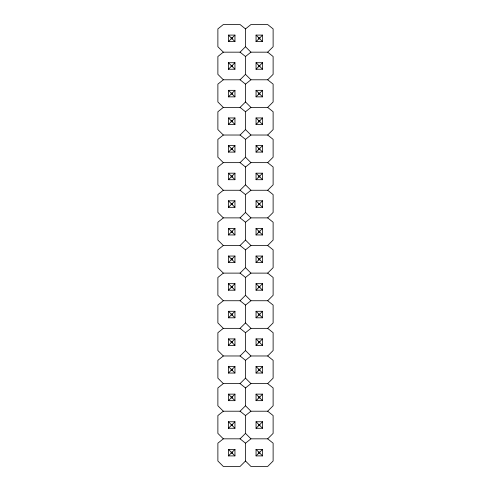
<?xml version="1.0" encoding="UTF-8"?>
<svg xmlns="http://www.w3.org/2000/svg" width="491" height="491" viewBox="0 0 491 491"><rect width="100%" height="100%" fill="white"/><g stroke="black" fill="none" stroke-linecap="round" stroke-linejoin="round"><path stroke-width="0.74" d="M228.432 41.618L231.193 38.857L232.188 38.857L234.95 41.618L228.432 41.618L228.432 35.1L234.95 35.1L234.95 41.618M228.432 35.1L231.193 37.862L232.188 37.862L234.95 35.1M223.319 79.788L217.881 74.35L217.881 56.52L223.319 52.169L240.062 52.169L245.5 46.731L245.5 28.901L250.938 24.55L267.681 24.55L273.119 28.901L273.119 46.731L267.681 52.169L250.938 52.169L245.5 56.52L245.5 74.35L240.062 79.788L223.319 79.788L217.881 84.139L217.881 101.968L223.319 107.406L240.062 107.406L245.5 111.758L245.5 129.587L240.062 135.025L223.319 135.025L217.881 139.376L217.881 157.206L223.319 162.644L240.062 162.644L245.5 166.995L245.5 184.825L240.062 190.263L223.319 190.263L217.881 194.614L217.881 212.443L223.319 217.881L240.062 217.881L245.5 222.233L245.5 240.062L240.062 245.5L223.319 245.5L217.881 249.851L217.881 267.681L223.319 273.119L240.062 273.119L245.5 277.47L245.5 295.3L240.062 300.738L223.319 300.738L217.881 305.089L217.881 322.918L223.319 328.356L240.062 328.356L245.5 332.708L245.5 350.537L250.938 355.975L267.681 355.975L273.119 360.326L273.119 378.156L267.681 383.594L250.938 383.594L245.5 387.945L245.5 405.775L250.938 411.213L267.681 411.213L273.119 415.564L273.119 433.393L267.681 438.831L250.938 438.831L245.5 443.183L245.5 461.012L250.938 466.45L267.681 466.45L273.119 461.012L273.119 443.183L267.681 438.831M228.432 69.237L231.193 66.475L232.188 66.475L234.95 69.237L228.432 69.237L228.432 62.719L234.95 62.719L234.95 69.237M228.432 62.719L231.193 65.481L232.188 65.481L234.95 62.719M256.05 41.618L258.812 38.857L259.807 38.857L262.568 41.618L262.568 35.1L256.05 35.1L256.05 41.618L262.568 41.618M256.05 35.1L258.812 37.862L259.807 37.862L262.568 35.1M228.432 96.856L231.193 94.094L232.188 94.094L234.95 96.856L228.432 96.856L228.432 90.338L234.95 90.338L234.95 96.856M228.432 90.338L231.193 93.1L232.188 93.1L234.95 90.338M256.05 69.237L258.812 66.475L259.807 66.475L262.568 69.237L256.05 69.237L256.05 62.719L262.568 62.719L262.568 69.237M256.05 62.719L258.812 65.481L259.807 65.481L262.568 62.719M240.062 107.406L245.5 101.968L245.5 84.139L250.938 79.788L267.681 79.788L273.119 84.139L273.119 101.968L267.681 107.406L250.938 107.406L245.5 111.758M267.681 79.788L273.119 74.35L273.119 56.52L267.681 52.169M228.432 124.475L231.193 121.713L232.188 121.713L234.95 124.475L228.432 124.475L228.432 117.957L234.95 117.957L234.95 124.475M228.432 117.957L231.193 120.718L232.188 120.718L234.95 117.957M256.05 96.856L258.812 94.094L259.807 94.094L262.568 96.856L256.05 96.856L256.05 90.338L262.568 90.338L262.568 96.856M256.05 90.338L258.812 93.1L259.807 93.1L262.568 90.338M228.432 152.093L231.193 149.332L232.188 149.332L234.95 152.093L228.432 152.093L228.432 145.575L234.95 145.575L234.95 152.093M228.432 145.575L231.193 148.337L232.188 148.337L234.95 145.575M256.05 124.475L258.812 121.713L259.807 121.713L262.568 124.475L256.05 124.475L256.05 117.957L262.568 117.957L262.568 124.475M256.05 117.957L258.812 120.718L259.807 120.718L262.568 117.957M240.062 162.644L245.5 157.206L245.5 139.376L250.938 135.025L267.681 135.025L273.119 139.376L273.119 157.206L267.681 162.644L250.938 162.644L245.5 166.995M267.681 135.025L273.119 129.587L273.119 111.758L267.681 107.406M228.432 179.712L231.193 176.95L232.188 176.95L234.95 179.712L228.432 179.712L228.432 173.194L234.95 173.194L234.95 179.712M228.432 173.194L231.193 175.956L232.188 175.956L234.95 173.194M256.05 152.093L258.812 149.332L259.807 149.332L262.568 152.093L256.05 152.093L256.05 145.575L262.568 145.575L262.568 152.093M259.807 149.332L259.807 148.337L262.568 145.575M228.432 207.331L231.193 204.569L232.188 204.569L234.95 207.331L228.432 207.331L228.432 200.813L234.95 200.813L234.95 207.331M228.432 200.813L231.193 203.575L232.188 203.575L234.95 200.813M256.05 179.712L258.812 176.95L259.807 176.95L262.568 179.712L256.05 179.712L256.05 173.194L262.568 173.194L262.568 179.712M256.05 173.194L258.812 175.956L259.807 175.956L262.568 173.194M240.062 217.881L245.5 212.443L245.5 194.614L240.062 190.263M245.5 194.614L250.938 190.263L267.681 190.263L273.119 184.825L273.119 166.995L267.681 162.644M228.432 234.95L231.193 232.188L232.188 232.188L234.95 234.95L228.432 234.95L228.432 228.432L234.95 228.432L234.95 234.95M228.432 228.432L231.193 231.193L232.188 231.193L234.95 228.432M256.05 207.331L258.812 204.569L259.807 204.569L262.568 207.331L256.05 207.331L256.05 200.813L262.568 200.813L262.568 207.331M256.05 200.813L258.812 203.575L259.807 203.575L262.568 200.813M245.5 222.233L250.938 217.881L267.681 217.881L273.119 212.443L273.119 194.614L267.681 190.263M228.432 262.568L231.193 259.807L232.188 259.807L234.95 262.568L228.432 262.568L228.432 256.05L234.95 256.05L234.95 262.568M228.432 256.05L231.193 258.812L232.188 258.812L234.95 256.05M256.05 234.95L258.812 232.188L259.807 232.188L262.568 234.95L256.05 234.95L256.05 228.432L262.568 228.432L262.568 234.95M256.05 228.432L258.812 231.193L259.807 231.193L262.568 228.432M240.062 273.119L245.5 267.681L245.5 249.851L250.938 245.5L267.681 245.5L273.119 249.851L273.119 267.681L267.681 273.119L250.938 273.119L245.5 277.47M267.681 245.5L273.119 240.062L273.119 222.233L267.681 217.881M228.432 290.187L231.193 287.425L232.188 287.425L234.95 290.187L228.432 290.187L228.432 283.669L234.95 283.669L234.95 290.187M228.432 283.669L231.193 286.431L232.188 286.431L234.95 283.669M256.05 262.568L258.812 259.807L259.807 259.807L262.568 262.568L256.05 262.568L256.05 256.05L262.568 256.05L262.568 262.568M256.05 256.05L258.812 258.812L259.807 258.812L262.568 256.05M228.432 317.806L231.193 315.044L232.188 315.044L234.95 317.806L228.432 317.806L228.432 311.288L234.95 311.288L234.95 317.806M228.432 311.288L231.193 314.05L232.188 314.05L234.95 311.288M256.05 290.187L258.812 287.425L258.812 286.431L256.05 283.669L262.568 283.669L262.568 290.187L256.05 290.187L256.05 283.669M258.812 286.431L259.807 286.431L262.568 283.669M240.062 328.356L245.5 322.918L245.5 305.089L250.938 300.738L267.681 300.738L273.119 305.089L273.119 322.918L267.681 328.356L250.938 328.356L245.5 332.708M267.681 300.738L273.119 295.3L273.119 277.47L267.681 273.119M228.432 345.425L231.193 342.663L232.188 342.663L234.95 345.425L228.432 345.425L228.432 338.907L234.95 338.907L234.95 345.425M228.432 338.907L231.193 341.668L232.188 341.668L234.95 338.907M256.05 317.806L258.812 315.044L259.807 315.044L262.568 317.806L256.05 317.806L256.05 311.288L262.568 311.288L262.568 317.806M256.05 311.288L258.812 314.05L259.807 314.05L262.568 311.288M245.5 387.945L240.062 383.594L223.319 383.594L217.881 378.156L217.881 360.326L223.319 355.975L240.062 355.975L245.5 350.537M228.432 373.043L231.193 370.282L232.188 370.282L234.95 373.043L228.432 373.043L228.432 366.525L234.95 366.525L234.95 373.043M228.432 366.525L231.193 369.287L232.188 369.287L234.95 366.525M256.05 345.425L258.812 342.663L259.807 342.663L262.568 345.425L256.05 345.425L256.05 338.907L262.568 338.907L262.568 345.425M256.05 338.907L258.812 341.668L259.807 341.668L262.568 338.907M240.062 383.594L245.5 378.156L245.5 360.326L250.938 355.975M267.681 355.975L273.119 350.537L273.119 332.708L267.681 328.356M228.432 400.662L231.193 397.9L232.188 397.9L234.95 400.662L228.432 400.662L228.432 394.144L234.95 394.144L234.95 400.662M228.432 394.144L231.193 396.906L232.188 396.906L234.95 394.144M256.05 373.043L258.812 370.282L259.807 370.282L262.568 373.043L256.05 373.043L256.05 366.525L262.568 366.525L262.568 373.043M256.05 366.525L258.812 369.287L259.807 369.287L262.568 366.525M245.5 443.183L240.062 438.831L223.319 438.831L217.881 433.393L217.881 415.564L223.319 411.213L240.062 411.213L245.5 405.775M228.432 428.281L231.193 425.519L232.188 425.519L234.95 428.281L228.432 428.281L228.432 421.763L234.95 421.763L234.95 428.281M228.432 421.763L231.193 424.525L232.188 424.525L234.95 421.763M256.05 400.662L258.812 397.9L259.807 397.9L262.568 400.662L256.05 400.662L256.05 394.144L262.568 394.144L262.568 400.662M256.05 394.144L258.812 396.906L259.807 396.906L262.568 394.144M240.062 438.831L245.5 433.393L245.5 415.564L250.938 411.213M267.681 411.213L273.119 405.775L273.119 387.945L267.681 383.594M228.432 455.9L231.193 453.138L232.188 453.138L234.95 455.9L228.432 455.9L228.432 449.382L234.95 449.382L234.95 455.9M228.432 449.382L231.193 452.143L232.188 452.143L234.95 449.382M256.05 428.281L258.812 425.519L259.807 425.519L262.568 428.281L256.05 428.281L256.05 421.763L262.568 421.763L262.568 428.281M256.05 421.763L258.812 424.525L259.807 424.525L262.568 421.763M245.5 461.012L240.062 466.45L223.319 466.45L217.881 461.012L217.881 443.183L223.319 438.831M256.05 455.9L258.812 453.138L259.807 453.138L262.568 455.9L256.05 455.9L256.05 449.382L262.568 449.382L262.568 455.9M256.05 449.382L258.812 452.143L259.807 452.143L262.568 449.382M223.319 107.406L217.881 111.758L217.881 129.587L223.319 135.025M223.319 162.644L217.881 166.995L217.881 184.825L223.319 190.263M223.319 217.881L217.881 222.233L217.881 240.062L223.319 245.5M223.319 273.119L217.881 277.47L217.881 295.3L223.319 300.738M223.319 328.356L217.881 332.708L217.881 350.537L223.319 355.975M223.319 383.594L217.881 387.945L217.881 405.775L223.319 411.213M256.05 145.575L258.812 148.337L259.807 148.337M258.812 287.425L259.807 287.425L262.568 290.187M245.5 28.901L240.062 24.55L223.319 24.55L217.881 28.901L217.881 46.731L223.319 52.169M240.062 52.169L245.5 56.52M240.062 79.788L245.5 84.139M240.062 135.025L245.5 139.376M240.062 245.5L245.5 249.851M240.062 300.738L245.5 305.089M240.062 355.975L245.5 360.326M240.062 411.213L245.5 415.564M245.5 46.731L250.938 52.169M245.5 74.35L250.938 79.788M245.5 101.968L250.938 107.406M245.5 129.587L250.938 135.025M245.5 157.206L250.938 162.644M245.5 184.825L250.938 190.263M245.5 212.443L250.938 217.881M245.5 240.062L250.938 245.5M245.5 267.681L250.938 273.119M245.5 295.3L250.938 300.738M245.5 322.918L250.938 328.356M245.5 378.156L250.938 383.594M245.5 433.393L250.938 438.831M259.807 37.862L259.807 38.857M259.807 65.481L259.807 66.475M259.807 93.1L259.807 94.094M259.807 120.718L259.807 121.713M259.807 175.956L259.807 176.95M259.807 203.575L259.807 204.569M259.807 231.193L259.807 232.188M259.807 258.812L259.807 259.807M259.807 286.431L259.807 287.425M259.807 314.05L259.807 315.044M259.807 341.668L259.807 342.663M259.807 369.287L259.807 370.282M259.807 396.906L259.807 397.9M259.807 424.525L259.807 425.519M259.807 452.143L259.807 453.138M258.812 37.862L258.812 38.857M258.812 65.481L258.812 66.475M258.812 93.1L258.812 94.094M258.812 120.718L258.812 121.713M258.812 148.337L258.812 149.332M258.812 175.956L258.812 176.95M258.812 203.575L258.812 204.569M258.812 231.193L258.812 232.188M258.812 258.812L258.812 259.807M258.812 314.05L258.812 315.044M258.812 341.668L258.812 342.663M258.812 369.287L258.812 370.282M258.812 396.906L258.812 397.9M258.812 424.525L258.812 425.519M258.812 452.143L258.812 453.138M232.188 37.862L232.188 38.857M232.188 65.481L232.188 66.475M232.188 93.1L232.188 94.094M232.188 120.718L232.188 121.713M232.188 148.337L232.188 149.332M232.188 175.956L232.188 176.95M232.188 203.575L232.188 204.569M232.188 231.193L232.188 232.188M232.188 258.812L232.188 259.807M232.188 286.431L232.188 287.425M232.188 314.05L232.188 315.044M232.188 341.668L232.188 342.663M232.188 369.287L232.188 370.282M232.188 396.906L232.188 397.9M232.188 424.525L232.188 425.519M232.188 452.143L232.188 453.138M231.193 37.862L231.193 38.857M231.193 65.481L231.193 66.475M231.193 93.1L231.193 94.094M231.193 120.718L231.193 121.713M231.193 148.337L231.193 149.332M231.193 175.956L231.193 176.95M231.193 203.575L231.193 204.569M231.193 231.193L231.193 232.188M231.193 258.812L231.193 259.807M231.193 286.431L231.193 287.425M231.193 314.05L231.193 315.044M231.193 341.668L231.193 342.663M231.193 369.287L231.193 370.282M231.193 396.906L231.193 397.9M231.193 424.525L231.193 425.519M231.193 452.143L231.193 453.138"/></g></svg>
